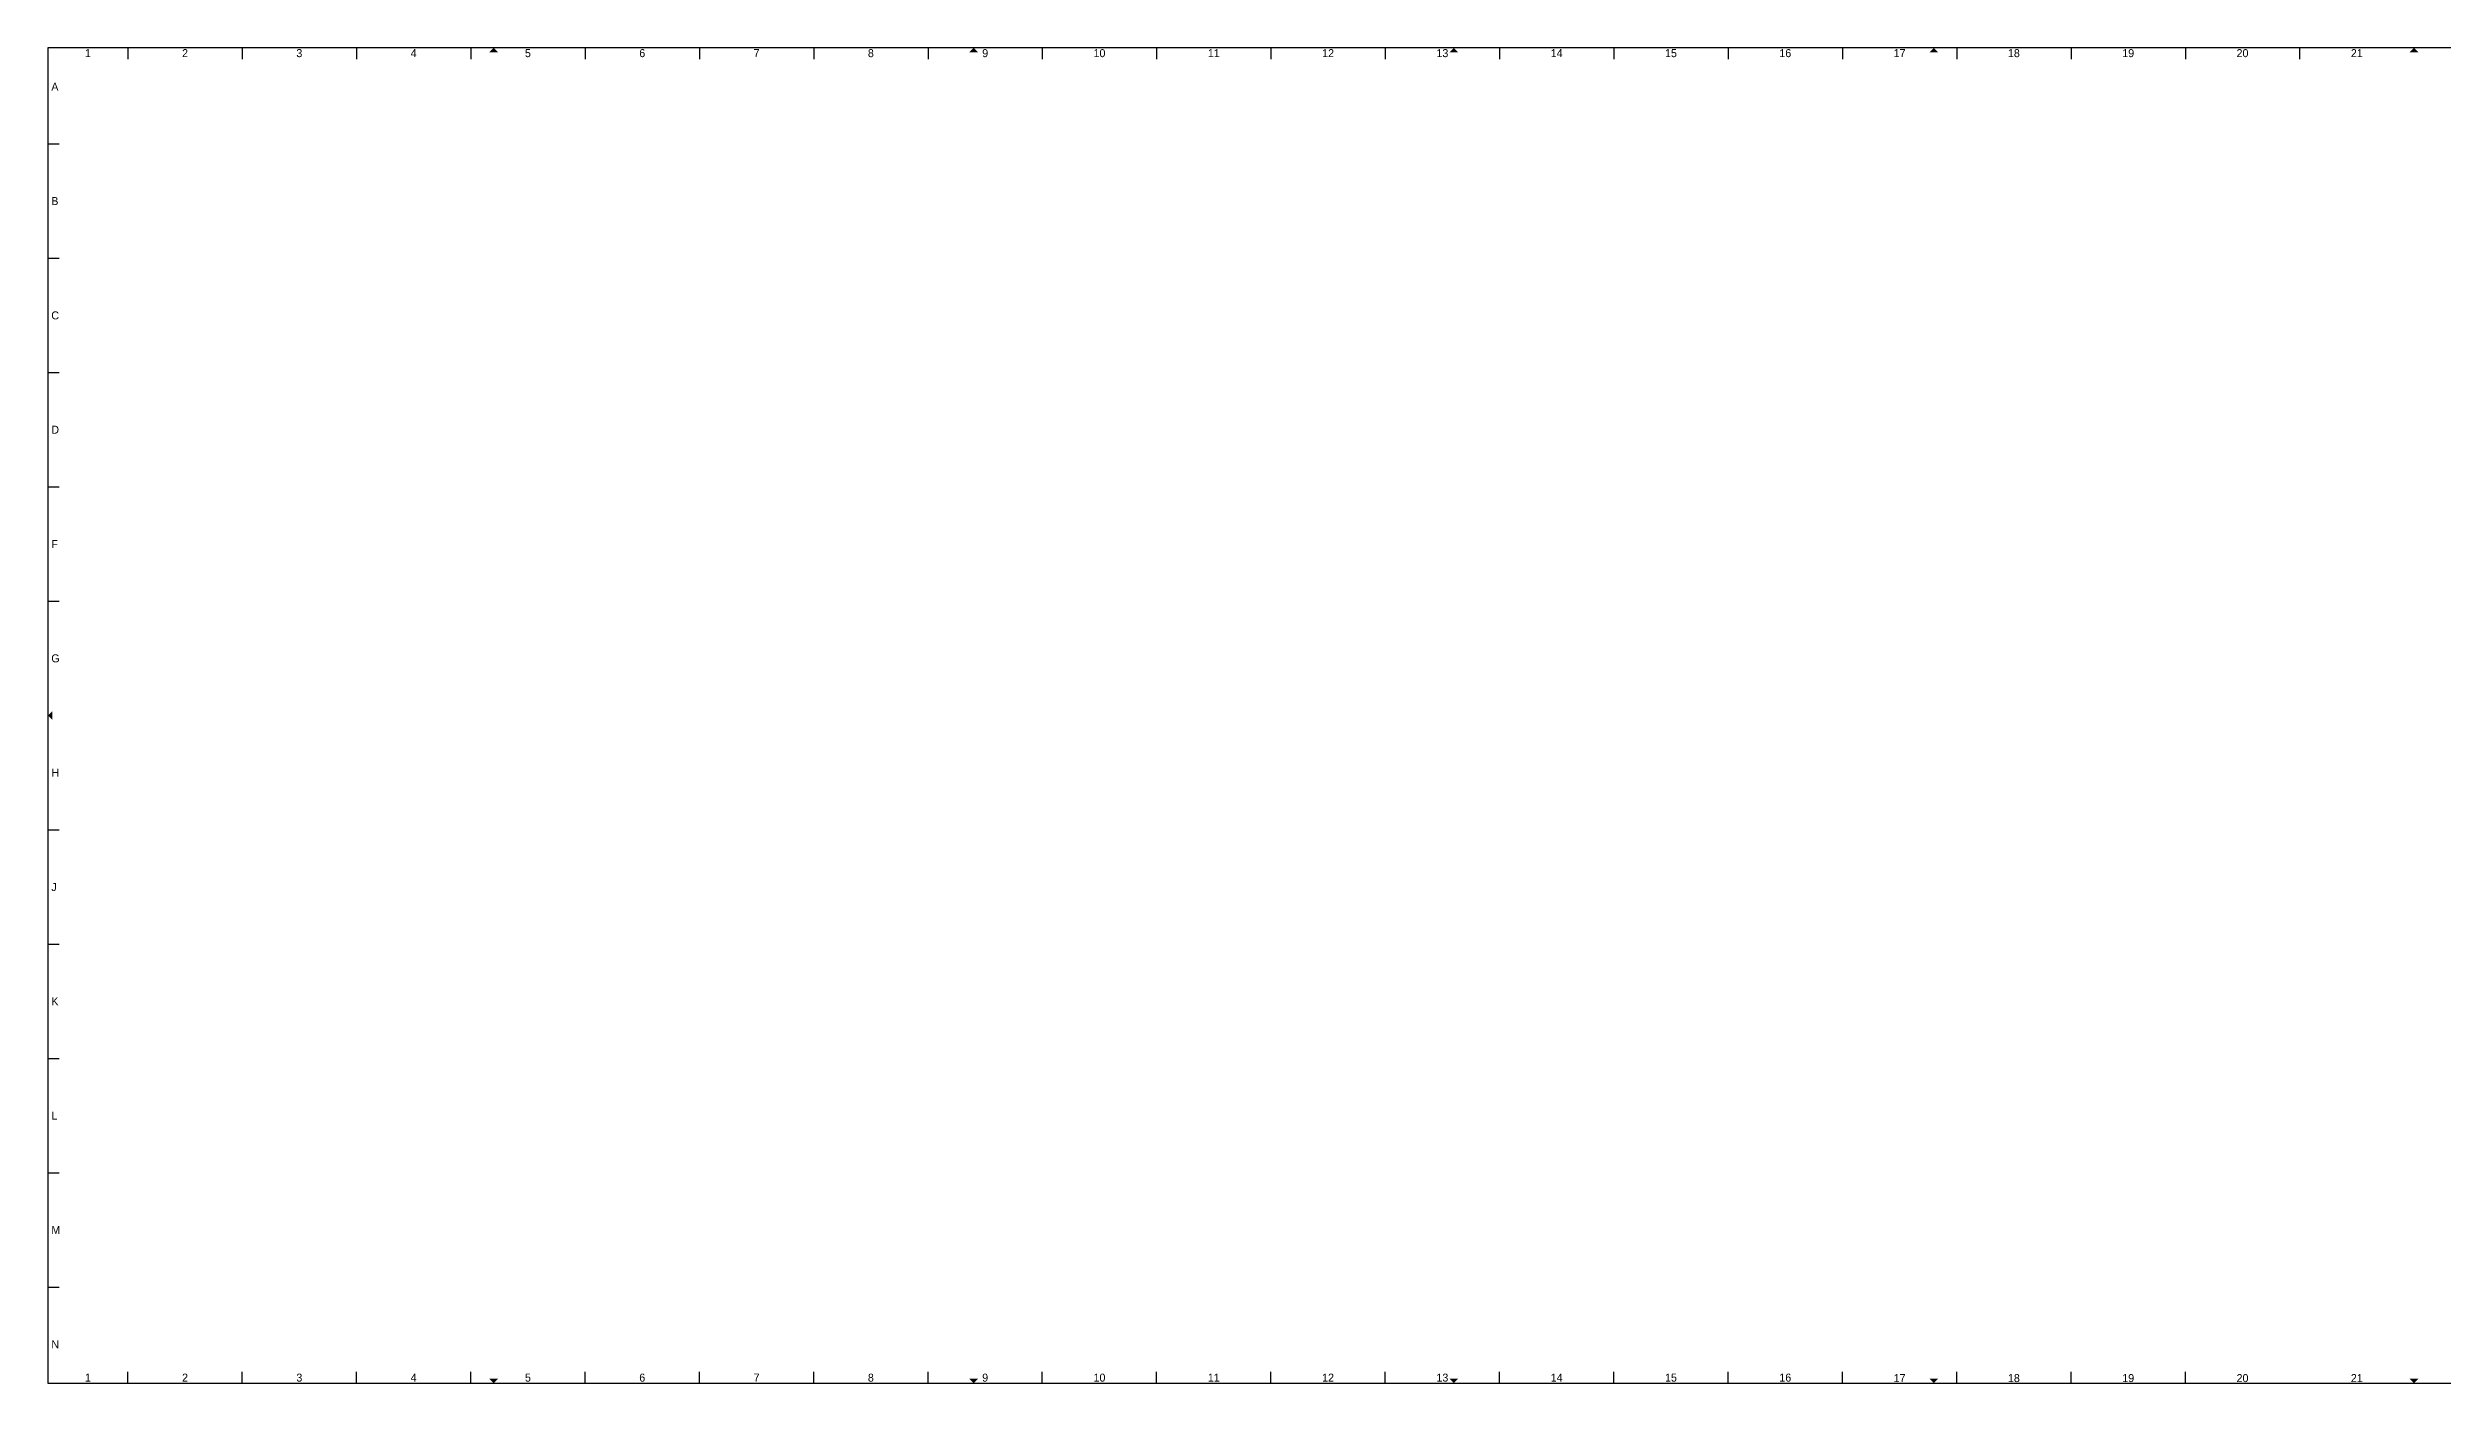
# Model space of a CAD drawing. Extents: x -5 to 2075, y -5 to 579.
# Drawn here: x -5 to 1042, y -5 to 579 of the extents above; entities that cross this region are included whole.
import ezdxf
from ezdxf.enums import TextEntityAlignment as Align

# ---------------------------------------------------------------- set-up
doc = ezdxf.new("R2010")
doc.units = 0
doc.header["$MEASUREMENT"] = 0
doc.layers.add('to-xx-rooster', color=7, linetype='CONTINUOUS', lineweight=25)
doc.layers.add('to-xx-vouwmerk', color=7, linetype='CONTINUOUS', lineweight=18)
doc.styles.add('RTW_ISO', font='iso-rtw.shx')

msp = doc.modelspace()

# ---------------------------------------------------------------- hatches: boundary and pattern name
at = {"layer": 'to-xx-vouwmerk'}
for points in [[(192, 577), (190, 579), (188, 577)], [(402, 577), (400, 579), (398, 577)], [(612, 577), (610, 579), (608, 577)], [(822, 577), (820, 579), (818, 577)], [(1032, 577), (1030, 579), (1028, 577)], [(-3, 289), (-5, 287), (-3, 285)], [(188, -3), (190, -5), (192, -3)], [(398, -3), (400, -5), (402, -3)], [(608, -3), (610, -5), (612, -3)], [(818, -3), (820, -5), (822, -3)], [(1028, -3), (1030, -5), (1032, -3)]]:
    msp.add_hatch(color=256, dxfattribs=at).paths.add_polyline_path(points)

# ---------------------------------------------------------------- linework, layer by layer
at = {"layer": 'to-xx-rooster'}
for p, q in [((2075, 579), (-5, 579)), ((-5, 579), (-5, -5)), ((30, 579), (30, 574)), ((80, 579), (80, 574)), ((130, 579), (130, 574)), ((180, 579), (180, 574)), ((230, 579), (230, 574)), ((280, 579), (280, 574)), ((330, 579), (330, 574)), ((380, 579), (380, 574)), ((430, 579), (430, 574)), ((480, 579), (480, 574)), ((530, 579), (530, 574)), ((580, 579), (580, 574)), ((630, 579), (630, 574)), ((680, 579), (680, 574)), ((730, 579), (730, 574)), ((780, 579), (780, 574)), ((830, 579), (830, 574)), ((880, 579), (880, 574)), ((930, 579), (930, 574)), ((980, 579), (980, 574)), ((-5, 537), (0, 537)), ((-5, 487), (0, 487)), ((-5, 437), (0, 437)), ((-5, 387), (0, 387)), ((-5, 337), (0, 337)), ((-5, 237), (0, 237)), ((-5, 187), (0, 187)), ((-5, 137), (0, 137)), ((-5, 87), (0, 87)), ((-5, 37), (0, 37)), ((30, -5), (30, 0)), ((80, -5), (80, 0)), ((130, -5), (130, 0)), ((180, -5), (180, 0)), ((230, -5), (230, 0)), ((280, -5), (280, 0)), ((330, -5), (330, 0)), ((380, -5), (380, 0)), ((430, -5), (430, 0)), ((480, -5), (480, 0)), ((530, -5), (530, 0)), ((580, -5), (580, 0)), ((630, -5), (630, 0)), ((680, -5), (680, 0)), ((730, -5), (730, 0)), ((780, -5), (780, 0)), ((830, -5), (830, 0)), ((880, -5), (880, 0)), ((930, -5), (930, 0)), ((-5, -5), (2075, -5))]:
    msp.add_line(p, q, dxfattribs=at)

# ---------------------------------------------------------------- texts
at = {"layer": 'to-xx-rooster', "style": 'RTW_ISO'}
for s, p in [('1', (12.5, 573.9)), ('2', (55, 573.9)), ('3', (105, 573.9)), ('4', (155, 573.9)), ('5', (205, 573.9)), ('6', (255, 573.9)), ('7', (305, 573.9)), ('8', (355, 573.9)), ('9', (405, 573.9)), ('10', (455, 573.9)), ('11', (505, 573.9)), ('12', (555, 573.9)), ('13', (605, 573.9)), ('14', (655, 573.9)), ('15', (705, 573.9)), ('16', (755, 573.9)), ('17', (805, 573.9)), ('18', (855, 573.9)), ('19', (905, 573.9)), ('20', (955, 573.9)), ('21', (1005, 573.9)), ('1', (12.5, -5.4)), ('2', (55, -5.4)), ('3', (105, -5.4)), ('4', (155, -5.4)), ('5', (205, -5.4)), ('6', (255, -5.4)), ('7', (305, -5.4)), ('8', (355, -5.4)), ('9', (405, -5.4)), ('10', (455, -5.4)), ('11', (505, -5.4)), ('12', (555, -5.4)), ('13', (605, -5.4)), ('14', (655, -5.4)), ('15', (705, -5.4)), ('16', (755, -5.4)), ('17', (805, -5.6)), ('18', (855, -5.6)), ('19', (905, -5.6)), ('20', (955, -5.6)), ('21', (1005, -5.6))]:
    msp.add_text(s, height=3.5, dxfattribs=at).set_placement(p, align=Align.BOTTOM_CENTER)
for s, p in [('A', (-3.5, 562)), ('B', (-3.5, 512)), ('C', (-3.5, 462)), ('D', (-3.5, 412)), ('F', (-3.5, 362)), ('G', (-3.5, 312)), ('H', (-3.5, 262)), ('J', (-3.5, 212)), ('K', (-3.5, 162)), ('L', (-3.5, 112)), ('M', (-3.5, 62)), ('N', (-3.5, 12))]:
    msp.add_text(s, height=3.5, dxfattribs=at).set_placement(p, align=Align.MIDDLE_LEFT)

doc.saveas('drawing.dxf')
